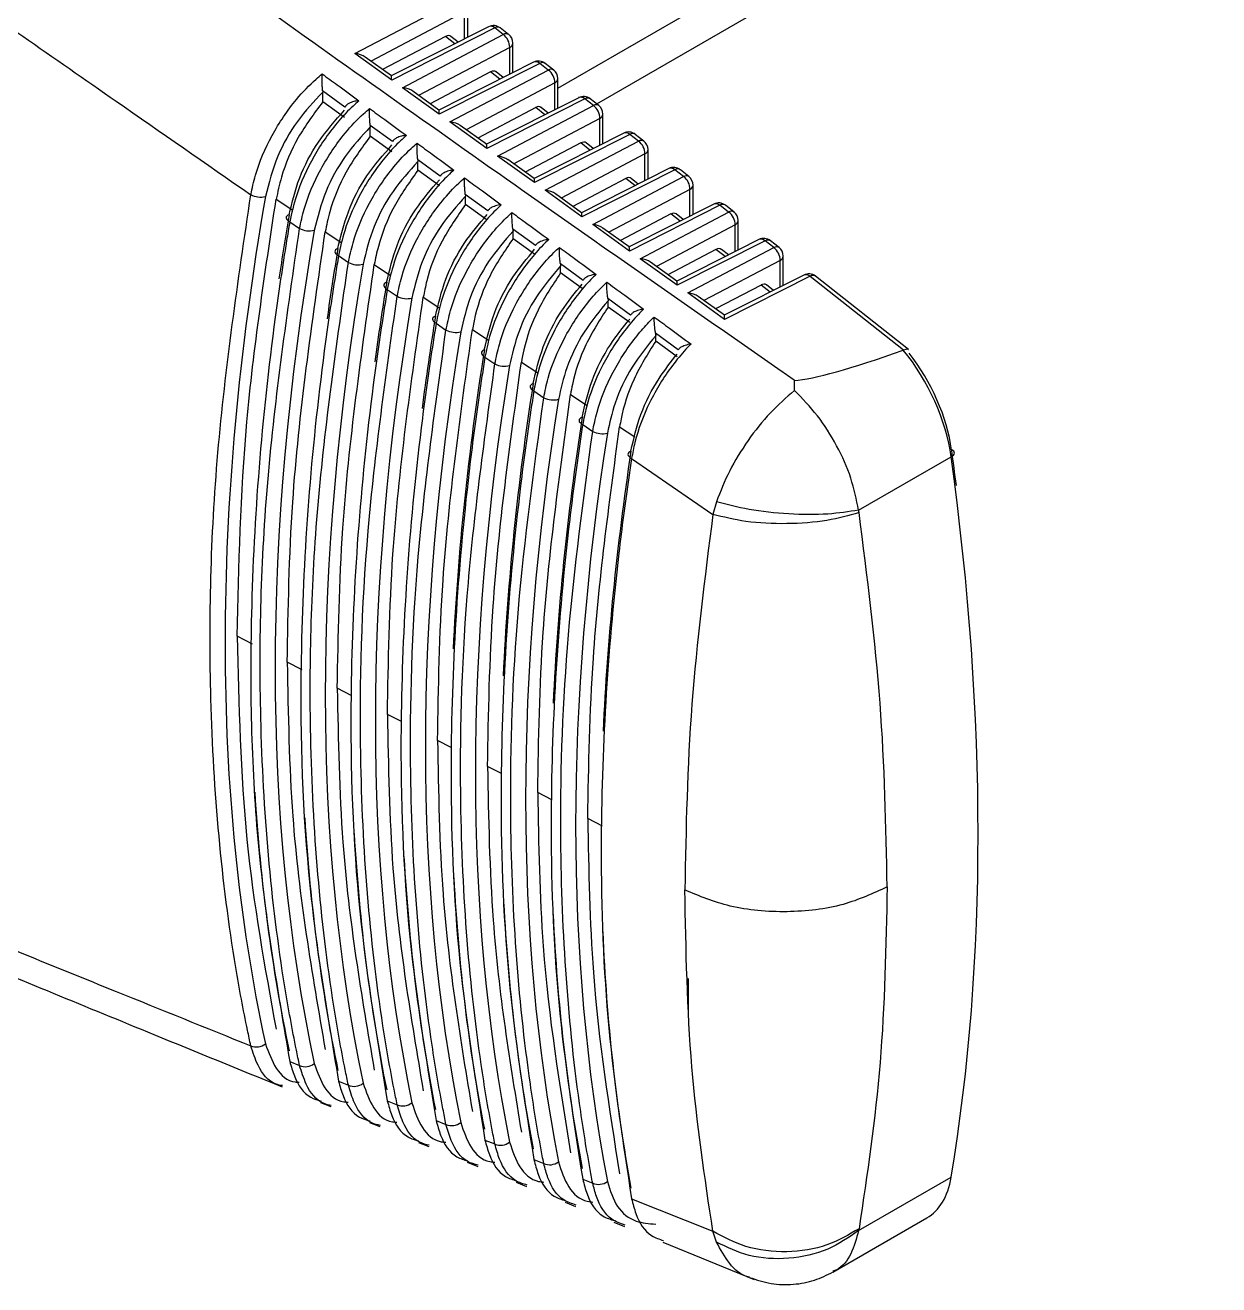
# Model space of a CAD drawing. Extents: x 16.5 to 113.1, y 4.4 to 84.5.
# Drawn here: x 29.477 to 30.578, y 8.639 to 9.8 of the extents above; entities that cross this region are included whole.
import ezdxf

# ---------------------------------------------------------------- set-up
doc = ezdxf.new("R2010")
doc.units = 0
doc.header["$MEASUREMENT"] = 0
doc.layers.add('OBJECT', color=7, linetype='CONTINUOUS')

msp = doc.modelspace()

# ---------------------------------------------------------------- linework, layer by layer
at = {"layer": 'OBJECT'}
for p, q in [((29.9684, 9.7424), (32.5784, 11.2491)), ((30.0042, 9.7278), (32.5543, 11.1999)), ((29.7813, 9.7742), (29.8765, 9.8244)), ((29.8853, 9.7892), (29.8853, 9.8166)), ((29.8824, 9.8126), (29.7962, 9.7671)), ((29.8824, 9.7877), (29.8824, 9.8126)), ((29.8649, 9.79), (29.8069, 9.7594)), ((29.9046, 9.7989), (29.8149, 9.7536)), ((29.9103, 9.7978), (29.8153, 9.7497)), ((29.8251, 9.7427), (29.9181, 9.7917)), ((29.8735, 9.7832), (29.8649, 9.79)), ((29.8765, 9.7847), (29.8698, 9.79)), ((29.9181, 9.7917), (29.9103, 9.7978)), ((29.923, 9.7917), (29.9153, 9.7979)), ((29.924, 9.7798), (29.84, 9.7356)), ((29.924, 9.755), (29.924, 9.7798)), ((29.9269, 9.7565), (29.9269, 9.7839)), ((29.8153, 9.7497), (29.7813, 9.7742)), ((29.815, 9.7536), (29.7908, 9.7709)), ((29.9064, 9.7572), (29.8507, 9.7279)), ((29.9461, 9.7662), (29.8588, 9.7221)), ((29.9518, 9.7651), (29.8591, 9.7182)), ((29.8689, 9.7111), (29.9596, 9.7589)), ((29.915, 9.7505), (29.9064, 9.7572)), ((29.918, 9.752), (29.9114, 9.7573)), ((29.9596, 9.7589), (29.9518, 9.7651)), ((29.9646, 9.759), (29.9568, 9.7651)), ((29.9655, 9.7471), (29.8839, 9.704)), ((29.9655, 9.7224), (29.9655, 9.7471)), ((29.9684, 9.7238), (29.9684, 9.7511)), ((29.7722, 9.7248), (29.7516, 9.7398)), ((29.7517, 9.7296), (29.7517, 9.7386)), ((29.8591, 9.7182), (29.8251, 9.7427)), ((29.8588, 9.722), (29.8347, 9.7394)), ((29.9876, 9.7335), (29.9026, 9.6905)), ((29.9933, 9.7324), (29.9029, 9.6867)), ((30.0012, 9.7262), (29.9933, 9.7324)), ((30.0061, 9.7263), (29.9983, 9.7324)), ((29.7717, 9.7152), (29.7517, 9.7296)), ((29.948, 9.7245), (29.8946, 9.6963)), ((29.9128, 9.6796), (30.0012, 9.7262)), ((29.9565, 9.7178), (29.948, 9.7245)), ((29.9595, 9.7193), (29.9529, 9.7245)), ((29.9029, 9.6867), (29.8689, 9.7111)), ((30.0071, 9.7144), (29.9277, 9.6725)), ((30.0071, 9.6897), (30.0071, 9.7144)), ((30.0099, 9.6911), (30.0099, 9.7184)), ((29.8161, 9.693), (29.7955, 9.7079)), ((29.7955, 9.6981), (29.7955, 9.7066)), ((29.8155, 9.6837), (29.7955, 9.6981)), ((29.9027, 9.6905), (29.8785, 9.7079)), ((30.0291, 9.7008), (29.9465, 9.659)), ((30.0348, 9.6997), (29.9468, 9.6552)), ((30.0427, 9.6935), (30.0348, 9.6997)), ((30.0477, 9.6935), (30.0398, 9.6997)), ((29.9895, 9.6918), (29.9384, 9.6648)), ((29.9566, 9.6481), (30.0427, 9.6935)), ((29.998, 9.6851), (29.9895, 9.6918)), ((30.001, 9.6866), (29.9945, 9.6918)), ((30.0515, 9.6584), (30.0515, 9.6857)), ((29.86, 9.6611), (29.8393, 9.6761)), ((29.8394, 9.6666), (29.8394, 9.6746)), ((29.9468, 9.6552), (29.9128, 9.6796)), ((29.9465, 9.659), (29.9224, 9.6764)), ((30.0486, 9.6816), (29.9715, 9.641)), ((30.0486, 9.657), (30.0486, 9.6816)), ((29.8593, 9.6522), (29.8394, 9.6666)), ((30.0706, 9.6681), (29.9903, 9.6275)), ((30.0763, 9.667), (29.9906, 9.6236)), ((30.0843, 9.6607), (30.0763, 9.667)), ((30.0892, 9.6608), (30.0813, 9.667)), ((30.031, 9.659), (29.9822, 9.6333)), ((30.0005, 9.6166), (30.0843, 9.6607)), ((30.0395, 9.6524), (30.031, 9.659)), ((30.0425, 9.6539), (30.036, 9.6591)), ((30.093, 9.6258), (30.093, 9.6529)), ((29.7088, 9.6398), (29.724, 9.6297)), ((29.9038, 9.6291), (29.8831, 9.6442)), ((29.8832, 9.635), (29.8832, 9.6426)), ((29.9906, 9.6236), (29.9566, 9.6481)), ((29.9903, 9.6275), (29.9662, 9.6448)), ((30.0902, 9.6489), (30.0154, 9.6095)), ((30.0902, 9.6243), (30.0902, 9.6489)), ((29.9032, 9.6207), (29.8832, 9.635)), ((30.1121, 9.6354), (30.0341, 9.596)), ((30.1178, 9.6343), (30.0345, 9.5921)), ((30.0443, 9.585), (30.1258, 9.628)), ((30.1258, 9.628), (30.1178, 9.6343)), ((30.1308, 9.6281), (30.1228, 9.6343)), ((29.7213, 9.6191), (29.7303, 9.6128)), ((30.0345, 9.5921), (30.0005, 9.6166)), ((30.0726, 9.6263), (30.0261, 9.6018)), ((30.1317, 9.6162), (30.0592, 9.5779)), ((30.081, 9.6197), (30.0726, 9.6263)), ((30.084, 9.6212), (30.0775, 9.6263)), ((30.1317, 9.5916), (30.1317, 9.6162)), ((30.1346, 9.5931), (30.1346, 9.6202)), ((29.754, 9.6097), (29.7692, 9.5996)), ((29.9477, 9.5971), (29.9269, 9.6123)), ((29.9271, 9.6035), (29.9271, 9.6105)), ((30.0342, 9.5959), (30.01, 9.6133)), ((29.947, 9.5892), (29.9271, 9.6035)), ((30.1141, 9.5936), (30.0699, 9.5702)), ((30.1536, 9.6027), (30.078, 9.5644)), ((30.1594, 9.6016), (30.0783, 9.5606)), ((30.0881, 9.5535), (30.1674, 9.5953)), ((30.1225, 9.587), (30.1141, 9.5936)), ((30.1256, 9.5885), (30.1191, 9.5936)), ((30.1674, 9.5953), (30.1594, 9.6016)), ((30.1723, 9.5953), (30.1643, 9.6016)), ((29.7663, 9.5879), (29.7753, 9.5816)), ((30.0783, 9.5606), (30.0443, 9.585)), ((30.078, 9.5644), (30.0539, 9.5818)), ((30.1733, 9.5834), (30.1031, 9.5464)), ((30.1733, 9.5589), (30.1733, 9.5834)), ((30.1761, 9.5604), (30.1761, 9.5875)), ((29.7992, 9.5797), (29.8143, 9.5696)), ((29.9916, 9.5651), (29.9707, 9.5804)), ((29.9709, 9.572), (29.9709, 9.5784)), ((29.9909, 9.5576), (29.9709, 9.572)), ((30.1951, 9.57), (30.1218, 9.5329)), ((30.2916, 9.5013), (30.2058, 9.5689)), ((30.1557, 9.5608), (30.1138, 9.5387)), ((30.2009, 9.5689), (30.1221, 9.5291)), ((30.164, 9.5543), (30.1557, 9.5608)), ((30.1671, 9.5558), (30.1606, 9.5609)), ((30.2009, 9.5689), (30.2871, 9.501)), ((29.8112, 9.5567), (29.8203, 9.5504)), ((29.8444, 9.5496), (29.8595, 9.5396)), ((30.0355, 9.5331), (30.0145, 9.5484)), ((30.0147, 9.5405), (30.0147, 9.5463)), ((30.1221, 9.5291), (30.0881, 9.5535)), ((30.1219, 9.5329), (30.0977, 9.5503)), ((30.0347, 9.5261), (30.0147, 9.5405)), ((29.8562, 9.5256), (29.8653, 9.5192)), ((29.8896, 9.5197), (29.9047, 9.5097)), ((30.0794, 9.501), (30.0584, 9.5164)), ((30.0586, 9.5089), (30.0586, 9.5141)), ((30.0785, 9.4946), (30.0586, 9.5089)), ((30.2871, 9.501), (30.2868, 9.5008)), ((29.9012, 9.4944), (29.9104, 9.4881)), ((29.9348, 9.4898), (29.9499, 9.4798)), ((30.1865, 9.4635), (30.1864, 9.4729)), ((29.9463, 9.4633), (29.9554, 9.4569)), ((29.9801, 9.4599), (29.9954, 9.4498)), ((29.9913, 9.4321), (30.0005, 9.4258)), ((30.0253, 9.4301), (30.0394, 9.4209)), ((30.0364, 9.401), (30.1113, 9.3493)), ((30.2456, 9.3532), (30.3309, 9.4024)), ((30.1146, 9.3609), (30.1113, 9.3493)), ((30.246, 9.351), (30.2456, 9.3532)), ((29.6869, 9.2297), (29.6728, 9.237)), ((29.7327, 9.2059), (29.719, 9.213)), ((29.7785, 9.1821), (29.7651, 9.189)), ((29.8243, 9.1583), (29.8113, 9.165)), ((29.8701, 9.1345), (29.8575, 9.141)), ((29.9166, 9.1103), (29.9036, 9.117)), ((29.963, 9.0861), (29.9498, 9.093)), ((30.0095, 9.062), (29.9959, 9.069)), ((30.0887, 8.8857), (30.0887, 8.9216)), ((29.7213, 8.8449), (29.7303, 8.8413)), ((29.7663, 8.8268), (29.7753, 8.8232)), ((29.7497, 8.8071), (29.7593, 8.8033)), ((29.8112, 8.8087), (29.8203, 8.805)), ((29.7948, 8.7888), (29.8044, 8.7849)), ((29.8562, 8.7906), (29.8653, 8.7869)), ((29.8399, 8.7704), (29.8495, 8.7665)), ((29.9012, 8.7725), (29.9104, 8.7689)), ((29.8849, 8.752), (29.8945, 8.7481)), ((29.9463, 8.7545), (29.9554, 8.7508)), ((29.93, 8.7336), (29.9396, 8.7297)), ((29.9913, 8.7364), (30.0005, 8.7327)), ((30.2456, 8.689), (30.3309, 8.7382)), ((29.9751, 8.7152), (29.9847, 8.7113)), ((30.0364, 8.7184), (30.1113, 8.6884)), ((30.2219, 8.6508), (30.3086, 8.7008)), ((30.0201, 8.6968), (30.0298, 8.6929)), ((30.1146, 8.6784), (30.1113, 8.6884)), ((30.246, 8.6908), (30.2456, 8.689)), ((30.0652, 8.6784), (30.1494, 8.6441))]:
    msp.add_line(p, q, dxfattribs=at)
at = {"layer": 'OBJECT', "flags": 128}
for points in [[(29.7207, 9.6256), (29.7195, 9.6251), (29.7186, 9.6244), (29.7181, 9.6236), (29.7179, 9.6227), (29.7182, 9.6218), (29.7189, 9.6209), (29.7199, 9.6199), (29.7213, 9.6191)], [(29.7657, 9.5945), (29.7644, 9.5939), (29.7635, 9.5932), (29.763, 9.5924), (29.7629, 9.5915), (29.7632, 9.5906), (29.7639, 9.5897), (29.7649, 9.5888), (29.7663, 9.5879)], [(29.8106, 9.5633), (29.8094, 9.5628), (29.8085, 9.5621), (29.808, 9.5612), (29.8079, 9.5604), (29.8082, 9.5594), (29.8088, 9.5585), (29.8099, 9.5576), (29.8112, 9.5567)], [(29.8556, 9.5322), (29.8544, 9.5316), (29.8535, 9.5309), (29.853, 9.5301), (29.8529, 9.5292), (29.8532, 9.5283), (29.8538, 9.5273), (29.8549, 9.5264), (29.8562, 9.5256)], [(29.9006, 9.501), (29.8994, 9.5005), (29.8985, 9.4998), (29.898, 9.4989), (29.8979, 9.498), (29.8982, 9.4971), (29.8988, 9.4962), (29.8999, 9.4952), (29.9012, 9.4944)], [(29.9457, 9.4699), (29.9444, 9.4693), (29.9436, 9.4686), (29.943, 9.4678), (29.9429, 9.4669), (29.9432, 9.466), (29.9439, 9.465), (29.9449, 9.4641), (29.9463, 9.4633)], [(29.9907, 9.4388), (29.9895, 9.4382), (29.9886, 9.4375), (29.9881, 9.4367), (29.988, 9.4358), (29.9882, 9.4348), (29.9889, 9.4339), (29.99, 9.433), (29.9913, 9.4321)], [(30.0358, 9.4077), (30.0346, 9.4071), (30.0337, 9.4064), (30.0332, 9.4056), (30.033, 9.4046), (30.0333, 9.4037), (30.034, 9.4027), (30.035, 9.4018), (30.0364, 9.401)], [(30.3309, 9.4024), (30.3321, 9.4032), (30.333, 9.404), (30.3336, 9.4049), (30.3339, 9.4058), (30.3337, 9.4067), (30.3333, 9.4075), (30.3325, 9.4082), (30.3314, 9.4088)]]:
    msp.add_lwpolyline(points, dxfattribs=at)
at = {"layer": 'OBJECT'}
for centre, radius, start, end in [((29.9091, 9.79), 0.01, 51.7639, 116.8224), ((29.9066, 9.794), 0.00536, 45.9547, 112.0925), ((29.9128, 9.794), 0.00458, 57.7585, 123.2685), ((29.9206, 9.7879), 0.00458, 57.7634, 123.2636), ((29.9091, 9.7798), 0.0149, 359.9852, 52.9408), ((29.9169, 9.7839), 0.01, 0, 51.7639), ((29.922, 9.7843), 0.00492, 294.4, 354.9528), ((29.9506, 9.7573), 0.01, 51.7639, 116.8224), ((29.9481, 9.7613), 0.00536, 45.9297, 112.119), ((29.9543, 9.7613), 0.00458, 57.7507, 123.2735), ((29.9621, 9.7551), 0.00458, 57.7615, 123.2627), ((29.9507, 9.7471), 0.0149, 359.9835, 52.9415), ((29.9584, 9.7511), 0.01, 0, 51.7639), ((29.9635, 9.7516), 0.00492, 294.3989, 354.9527), ((29.9921, 9.7246), 0.01, 51.7639, 116.8224), ((29.9896, 9.7285), 0.00536, 45.9355, 112.1132), ((29.9958, 9.7286), 0.00458, 57.7615, 123.2627), ((30.0037, 9.7224), 0.00458, 57.7594, 123.2676), ((29.9922, 9.7144), 0.0149, 359.9834, 52.9426), ((29.9999, 9.7184), 0.01, 0, 51.7639), ((30.005, 9.7188), 0.00492, 294.4, 354.9528), ((30.0336, 9.6919), 0.01, 51.7639, 116.8224), ((30.0311, 9.6958), 0.00536, 45.9472, 112.1), ((30.0373, 9.6959), 0.00458, 57.7486, 123.2784), ((30.0452, 9.6896), 0.00458, 57.7601, 123.2627), ((30.0338, 9.6816), 0.0149, 359.9835, 52.9415), ((30.0415, 9.6857), 0.01, 0, 51.7639), ((30.0466, 9.6861), 0.00492, 294.3997, 354.9519), ((30.0751, 9.6592), 0.01, 51.7639, 116.8224), ((30.0726, 9.6631), 0.00536, 45.9557, 112.093), ((30.0789, 9.6632), 0.00458, 57.7615, 123.2627), ((30.0868, 9.6569), 0.00458, 57.7594, 123.2676), ((30.0753, 9.6489), 0.0149, 359.9843, 52.9417), ((30.083, 9.6529), 0.01, 0, 51.7639), ((30.0881, 9.6534), 0.00492, 294.4, 354.9528), ((29.6944, 9.6614), 0.0195, 242.4832, 283.3558), ((30.1166, 9.6265), 0.01, 51.7639, 116.8224), ((30.1141, 9.6304), 0.00536, 45.9274, 112.1213), ((30.1204, 9.6305), 0.00458, 57.7507, 123.2735), ((30.1283, 9.6242), 0.00458, 57.7615, 123.2627), ((30.1169, 9.6162), 0.0149, 359.9828, 52.9432), ((30.1246, 9.6202), 0.01, 0, 51.7639), ((30.1297, 9.6206), 0.00492, 294.3949, 354.9579), ((29.7393, 9.6301), 0.0194, 242.5077, 283.5828), ((30.1581, 9.5938), 0.01, 51.7639, 116.8224), ((30.1556, 9.5977), 0.00536, 45.9355, 112.1132), ((30.1619, 9.5977), 0.00458, 57.7615, 123.2627), ((30.1699, 9.5914), 0.00458, 57.7486, 123.2784), ((30.1584, 9.5834), 0.0149, 359.9835, 52.9415), ((30.1661, 9.5875), 0.01, 0, 51.7639), ((29.7843, 9.5988), 0.0194, 242.5362, 283.8069), ((30.1712, 9.5879), 0.00492, 294.3989, 354.9527), ((30.1996, 9.5611), 0.01, 51.7639, 116.8224), ((30.1971, 9.5648), 0.00551, 46.9755, 111.0717), ((30.2034, 9.5649), 0.00473, 58.9325, 122.0945), ((29.8292, 9.5675), 0.0193, 242.5699, 284.0279), ((29.8742, 9.5363), 0.0192, 242.5961, 284.2537), ((29.9192, 9.505), 0.0191, 242.624, 284.4818), ((29.9642, 9.4738), 0.019, 242.6541, 284.7043), ((30.0092, 9.4426), 0.0189, 242.686, 284.9271), ((29.6906, 8.8716), 0.0132, 246.6336, 308.8045), ((29.7356, 8.8534), 0.0133, 246.6047, 308.631), ((29.7806, 8.8353), 0.0133, 246.5728, 308.4583), ((29.8256, 8.8173), 0.0133, 246.5403, 308.2841), ((29.8707, 8.7992), 0.0133, 246.5054, 308.1141), ((29.9157, 8.7811), 0.0134, 246.4762, 307.9345), ((29.9608, 8.7631), 0.0134, 246.4411, 307.7619), ((30.0059, 8.745), 0.0134, 246.4086, 307.5848)]:
    msp.add_arc(centre, radius, start, end, dxfattribs=at)
for centre, major_axis, ratio, start_param, end_param in [((29.8645, 9.7815), (0.00494, 0.00879), 0.568104, 6.194257, 7.004066), ((29.78, 9.7664), (0.0141, -0.001), 0.559485, 0.734923, 1.521949), ((29.906, 9.7488), (0.00494, 0.00879), 0.568104, 6.194257, 7.004066), ((29.814, 9.7419), (0.0009, 0.0117), 0.071971, 5.452479, 6.239505), ((29.8239, 9.7349), (0.0141, -0.001), 0.559485, 0.734923, 1.521949), ((29.8579, 9.7104), (0.0009, 0.0117), 0.071971, 5.452479, 6.239505), ((29.9475, 9.716), (0.00494, 0.00879), 0.568104, 6.194257, 7.004066), ((29.8677, 9.7033), (0.0141, -0.001), 0.559485, 0.734923, 1.521949), ((29.9017, 9.6789), (0.0009, 0.0117), 0.071971, 5.452479, 6.239505), ((29.9891, 9.6833), (0.00494, 0.00879), 0.568104, 6.194257, 7.004066), ((29.9116, 9.6718), (0.0141, -0.001), 0.559485, 0.734923, 1.521949), ((29.9456, 9.6474), (0.0009, 0.0117), 0.071971, 5.452479, 6.239505), ((30.0306, 9.6506), (0.00494, 0.00879), 0.568104, 6.194257, 7.004066), ((31.2434, 10.128), (1.1233, 1.9121), 0.582398, 2.143158, 2.577949), ((29.9554, 9.6403), (0.0141, -0.001), 0.559485, 0.734923, 1.521949), ((29.9894, 9.6158), (0.0009, 0.0117), 0.071971, 5.452479, 6.239505), ((30.0722, 9.6178), (0.00494, 0.00879), 0.568104, 6.194257, 7.004066), ((31.239, 10.1322), (1.094, 1.9283), 0.572321, 2.13731, 2.167496), ((29.9992, 9.6088), (0.0141, -0.001), 0.559485, 0.734923, 1.521949), ((31.2873, 10.1027), (1.1217, 1.9093), 0.582398, 2.146521, 2.574586), ((31.2829, 10.1069), (1.0924, 1.9255), 0.572321, 2.140675, 2.173857), ((30.0332, 9.5843), (0.0009, 0.0117), 0.071971, 5.452479, 6.239505), ((30.1137, 9.5851), (0.00494, 0.00879), 0.568104, 6.194257, 7.004066), ((30.0431, 9.5772), (0.0141, -0.001), 0.559485, 0.734923, 1.521949), ((31.3311, 10.0774), (1.12, 1.9065), 0.582398, 2.149892, 2.571215), ((31.3267, 10.0816), (1.0908, 1.9226), 0.572321, 2.144048, 2.18183), ((30.0771, 9.5528), (0.0009, 0.0117), 0.071971, 5.452479, 6.239505), ((30.1553, 9.5524), (0.00494, 0.00879), 0.568104, 6.194257, 7.004066), ((31.375, 10.0521), (1.1184, 1.9037), 0.582398, 2.153271, 2.567836), ((30.0869, 9.5457), (0.0141, -0.001), 0.559485, 0.734923, 1.521949), ((31.3705, 10.0563), (1.0892, 1.9198), 0.572321, 2.147429, 2.191507), ((30.1209, 9.5213), (0.0009, 0.0117), 0.071971, 5.452479, 6.239505), ((31.4188, 10.0268), (1.1167, 1.9009), 0.582398, 2.156658, 2.564449), ((31.4144, 10.031), (1.0876, 1.917), 0.572321, 2.150818, 2.29594), ((31.7813, 10.3183), (1.6104, 0.8416), 0.051024, 3.256373, 3.497487), ((30.2515, 9.4352), (-0.0558, 0.1063), 0.548821, 4.130778, 5.067399), ((30.2589, 9.439), (-0.0508, 0.0976), 0.546171, 4.132561, 5.054095), ((31.4626, 10.0015), (1.1151, 1.898), 0.582398, 2.160053, 2.561054), ((31.4582, 10.0057), (1.086, 1.9142), 0.572321, 2.154215, 2.296337), ((31.5065, 9.9762), (1.1135, 1.8952), 0.582398, 2.163457, 2.55765), ((31.5021, 9.9804), (1.0844, 1.9113), 0.572321, 2.15762, 2.296908), ((31.5503, 9.9508), (1.1118, 1.8924), 0.582398, 2.166868, 2.554239), ((31.5459, 9.955), (1.0828, 1.9085), 0.572321, 2.161034, 2.297801), ((28.8558, 10.025), (-1.0353, 1.9881), 0.546171, 4.115838, 4.132561), ((28.8484, 10.0211), (-1.0403, 1.9967), 0.546312, 3.768959, 4.132467), ((31.239, 10.1322), (1.094, 1.9283), 0.572321, 2.422794, 2.566341), ((31.2829, 10.1069), (1.0924, 1.9255), 0.572321, 2.422791, 2.562976), ((31.3267, 10.0816), (1.0908, 1.9226), 0.572321, 2.417411, 2.559603), ((31.3705, 10.0563), (1.0892, 1.9198), 0.572321, 2.415917, 2.556222), ((31.4144, 10.031), (1.0876, 1.917), 0.572321, 2.413472, 2.552833), ((31.4582, 10.0057), (1.086, 1.9142), 0.572321, 2.412602, 2.549436), ((31.5021, 9.9804), (1.0844, 1.9113), 0.572321, 2.405638, 2.546031), ((31.5459, 9.955), (1.0828, 1.9085), 0.572321, 2.400985, 2.542617), ((30.2515, 8.8064), (-0.0558, 0.1063), 0.548821, 3.163545, 3.76727)]:
    msp.add_ellipse(centre, major_axis=major_axis, ratio=ratio, start_param=start_param, end_param=end_param, dxfattribs=at)
for points, knots in [([(29.3891, 9.8502), (29.4465, 9.8102), (29.5451, 9.7415), (29.644, 9.6728), (29.6854, 9.644)], [0, 0, 0, 0, 0.58145, 1, 1, 1, 1]), ([(30.1864, 9.4729), (30.1823, 9.4757), (30.1618, 9.49), (30.0759, 9.5499), (29.9106, 9.6653), (29.7631, 9.77), (29.6805, 9.8287)], [0, 0, 0, 0, 0.024148, 0.120739, 0.507103, 1, 1, 1, 1]), ([(29.6854, 9.644), (29.6867, 9.65), (29.6906, 9.668), (29.7039, 9.6992), (29.7243, 9.7294), (29.7411, 9.747), (29.7493, 9.7539), (29.7511, 9.7554)], [0, 0, 0, 0, 0.1473771, 0.4444966, 0.7411547, 0.9402224, 1, 1, 1, 1]), ([(29.7511, 9.7554), (29.7558, 9.752), (29.7671, 9.7438), (29.7784, 9.7355), (29.7851, 9.7307)], [0, 0, 0, 0, 0.412558, 1, 1, 1, 1]), ([(29.7516, 9.7398), (29.7515, 9.7408), (29.7513, 9.743), (29.7511, 9.7474), (29.7511, 9.7517), (29.7511, 9.7543), (29.7511, 9.7554), (29.7511, 9.7554)], [0, 0, 0, 0, 0.192784, 0.429644, 0.749307, 0.992251, 1, 1, 1, 1]), ([(29.7517, 9.7386), (29.7436, 9.73), (29.7275, 9.7129), (29.7081, 9.6784), (29.7021, 9.6548), (29.6989, 9.6424)], [0, 0, 0, 0, 0.3208634, 0.6416822, 1, 1, 1, 1]), ([(29.7516, 9.7398), (29.7516, 9.7398), (29.7517, 9.7394), (29.7517, 9.739), (29.7517, 9.7386)], [0, 0, 0, 0, 0.020415, 1, 1, 1, 1]), ([(29.7517, 9.7296), (29.7437, 9.7189), (29.7278, 9.6976), (29.7142, 9.6654), (29.7102, 9.6466), (29.7088, 9.6398)], [0, 0, 0, 0, 0.390005, 0.779955, 1, 1, 1, 1]), ([(29.7207, 9.6256), (29.7234, 9.6369), (29.7288, 9.6595), (29.747, 9.6942), (29.7633, 9.7125), (29.7717, 9.7219)], [0, 0, 0, 0, 0.327832, 0.655734, 1, 1, 1, 1]), ([(29.7851, 9.7307), (29.7832, 9.7291), (29.7769, 9.7235), (29.7619, 9.7078), (29.7426, 9.6801), (29.7276, 9.6471), (29.7231, 9.6271), (29.7213, 9.6191)], [0, 0, 0, 0, 0.059552, 0.208065, 0.505163, 0.802607, 1, 1, 1, 1]), ([(29.7303, 9.6128), (29.7316, 9.6188), (29.7355, 9.6368), (29.7488, 9.668), (29.7689, 9.6979), (29.7852, 9.7152), (29.793, 9.7219), (29.7949, 9.7235)], [0, 0, 0, 0, 0.148954, 0.44926, 0.7491, 0.940502, 1, 1, 1, 1]), ([(29.7851, 9.7307), (29.785, 9.7307), (29.7834, 9.7306), (29.7801, 9.73), (29.7762, 9.7286), (29.7734, 9.7268), (29.7726, 9.7255), (29.7722, 9.7248)], [0, 0, 0, 0, 0.007981, 0.2991024, 0.6029171, 0.8007069, 1, 1, 1, 1]), ([(29.7955, 9.7079), (29.7954, 9.709), (29.7951, 9.7113), (29.7949, 9.7157), (29.7948, 9.7199), (29.7949, 9.7225), (29.7949, 9.7235), (29.7949, 9.7235)], [0, 0, 0, 0, 0.197186, 0.440794, 0.768921, 0.992186, 1, 1, 1, 1]), ([(29.7949, 9.7235), (29.7995, 9.7201), (29.8108, 9.7119), (29.8221, 9.7036), (29.8288, 9.6987)], [0, 0, 0, 0, 0.412524, 1, 1, 1, 1]), ([(29.7955, 9.7066), (29.7875, 9.698), (29.7715, 9.6806), (29.7526, 9.6463), (29.7469, 9.6232), (29.7439, 9.6112)], [0, 0, 0, 0, 0.324748, 0.649449, 1, 1, 1, 1]), ([(29.7955, 9.6981), (29.7877, 9.6873), (29.7719, 9.6657), (29.759, 9.634), (29.7552, 9.6159), (29.754, 9.6097)], [0, 0, 0, 0, 0.397555, 0.795054, 1, 1, 1, 1]), ([(29.8288, 9.6987), (29.827, 9.6971), (29.8207, 9.6914), (29.8059, 9.6756), (29.7867, 9.6477), (29.7722, 9.6151), (29.7679, 9.5955), (29.7663, 9.5879)], [0, 0, 0, 0, 0.059276, 0.209421, 0.509831, 0.810599, 1, 1, 1, 1]), ([(29.7955, 9.7079), (29.7955, 9.7079), (29.7955, 9.7075), (29.7955, 9.707), (29.7955, 9.7066)], [0, 0, 0, 0, 0.098574, 1, 1, 1, 1]), ([(29.8288, 9.6987), (29.8287, 9.6987), (29.8272, 9.6986), (29.824, 9.6981), (29.8202, 9.6967), (29.8173, 9.6949), (29.8165, 9.6936), (29.8161, 9.693)], [0, 0, 0, 0, 0.008059, 0.282723, 0.5938, 0.796114, 1, 1, 1, 1]), ([(29.7657, 9.5945), (29.7683, 9.6057), (29.7737, 9.6283), (29.7915, 9.6627), (29.8075, 9.6808), (29.8155, 9.6899)], [0, 0, 0, 0, 0.331872, 0.663816, 1, 1, 1, 1]), ([(29.7753, 9.5816), (29.7766, 9.5876), (29.7805, 9.6056), (29.7936, 9.6368), (29.8134, 9.6663), (29.8294, 9.6835), (29.8368, 9.69), (29.8386, 9.6916)], [0, 0, 0, 0, 0.150604, 0.454245, 0.75741, 0.940779, 1, 1, 1, 1]), ([(29.8386, 9.6916), (29.8433, 9.6882), (29.8546, 9.6799), (29.8659, 9.6716), (29.8725, 9.6668)], [0, 0, 0, 0, 0.412499, 1, 1, 1, 1]), ([(29.8393, 9.6761), (29.8392, 9.6771), (29.8389, 9.6795), (29.8387, 9.684), (29.8386, 9.6881), (29.8386, 9.6906), (29.8386, 9.6915), (29.8386, 9.6916)], [0, 0, 0, 0, 0.201833, 0.452548, 0.789383, 0.992118, 1, 1, 1, 1]), ([(29.8394, 9.6746), (29.8314, 9.6658), (29.8155, 9.6482), (29.7972, 9.6143), (29.7917, 9.5916), (29.7889, 9.58)], [0, 0, 0, 0, 0.328834, 0.657618, 1, 1, 1, 1]), ([(29.8393, 9.6761), (29.8393, 9.676), (29.8393, 9.6755), (29.8394, 9.675), (29.8394, 9.6746)], [0, 0, 0, 0, 0.161904, 1, 1, 1, 1]), ([(29.8394, 9.6666), (29.8316, 9.6556), (29.8161, 9.6338), (29.8039, 9.6027), (29.8003, 9.5852), (29.7992, 9.5797)], [0, 0, 0, 0, 0.405542, 0.811028, 1, 1, 1, 1]), ([(29.8725, 9.6668), (29.8708, 9.6652), (29.8645, 9.6594), (29.8498, 9.6434), (29.8309, 9.6153), (29.8169, 9.583), (29.8128, 9.5639), (29.8112, 9.5567)], [0, 0, 0, 0, 0.059002, 0.210856, 0.514734, 0.818981, 1, 1, 1, 1]), ([(29.8725, 9.6668), (29.8725, 9.6668), (29.8714, 9.6667), (29.8685, 9.6663), (29.8647, 9.665), (29.8614, 9.6631), (29.8604, 9.6617), (29.86, 9.6611)], [0, 0, 0, 0, 0.008151, 0.206913, 0.537757, 0.791264, 1, 1, 1, 1]), ([(29.8106, 9.5633), (29.8133, 9.5746), (29.8186, 9.5971), (29.8361, 9.6311), (29.8517, 9.649), (29.8593, 9.6579)], [0, 0, 0, 0, 0.336122, 0.672317, 1, 1, 1, 1]), ([(29.8203, 9.5504), (29.8216, 9.5564), (29.8254, 9.5744), (29.8385, 9.6056), (29.858, 9.6348), (29.8735, 9.6517), (29.8806, 9.658), (29.8823, 9.6596)], [0, 0, 0, 0, 0.1523344, 0.4594619, 0.7661097, 0.9410542, 1, 1, 1, 1]), ([(29.8823, 9.6596), (29.887, 9.6562), (29.8983, 9.6479), (29.9096, 9.6396), (29.9162, 9.6348)], [0, 0, 0, 0, 0.4124608, 1, 1, 1, 1]), ([(29.8831, 9.6442), (29.883, 9.6453), (29.8827, 9.6477), (29.8824, 9.6522), (29.8823, 9.6563), (29.8823, 9.6587), (29.8823, 9.6596), (29.8823, 9.6596)], [0, 0, 0, 0, 0.2067549, 0.4649306, 0.8107333, 0.9920503, 1, 1, 1, 1]), ([(29.6854, 8.8594), (29.6844, 8.8642), (29.6793, 8.8879), (29.6604, 8.9897), (29.6446, 9.1639), (29.6501, 9.4041), (29.6736, 9.5641), (29.6854, 9.644)], [0, 0, 0, 0, 0.0206636, 0.1033312, 0.4348087, 0.7174044, 1, 1, 1, 1]), ([(29.6728, 9.237), (29.6743, 9.3022), (29.6773, 9.4325), (29.6983, 9.5708), (29.7087, 9.6398)], [0, 0, 0, 0, 0.500491, 1, 1, 1, 1]), ([(29.8832, 9.6426), (29.8753, 9.6337), (29.8595, 9.6159), (29.8418, 9.5822), (29.8365, 9.56), (29.8339, 9.5488)], [0, 0, 0, 0, 0.333137, 0.666223, 1, 1, 1, 1]), ([(29.8831, 9.6442), (29.8831, 9.6441), (29.8832, 9.6435), (29.8832, 9.643), (29.8832, 9.6426)], [0, 0, 0, 0, 0.2142359, 1, 1, 1, 1]), ([(29.8832, 9.635), (29.8756, 9.624), (29.8602, 9.602), (29.8487, 9.5715), (29.8454, 9.5546), (29.8444, 9.5496)], [0, 0, 0, 0, 0.414011, 0.827965, 1, 1, 1, 1]), ([(29.9162, 9.6348), (29.9145, 9.6332), (29.9083, 9.6273), (29.8938, 9.6111), (29.875, 9.5828), (29.8616, 9.5509), (29.8576, 9.5323), (29.8562, 9.5256)], [0, 0, 0, 0, 0.058731, 0.212374, 0.519887, 0.827778, 1, 1, 1, 1]), ([(29.8653, 9.5192), (29.8666, 9.5252), (29.8703, 9.5432), (29.8834, 9.5744), (29.9025, 9.6033), (29.9177, 9.6199), (29.9243, 9.626), (29.9261, 9.6276)], [0, 0, 0, 0, 0.1541427, 0.4649256, 0.7752224, 0.9413264, 1, 1, 1, 1]), ([(29.9162, 9.6348), (29.9162, 9.6348), (29.9152, 9.6347), (29.9125, 9.6343), (29.9087, 9.6331), (29.9053, 9.6312), (29.9043, 9.6298), (29.9038, 9.6291)], [0, 0, 0, 0, 0.0082328, 0.187014, 0.5256428, 0.7861956, 1, 1, 1, 1]), ([(29.9261, 9.6276), (29.9307, 9.6242), (29.942, 9.6159), (29.9533, 9.6076), (29.96, 9.6027)], [0, 0, 0, 0, 0.41243, 1, 1, 1, 1]), ([(29.9269, 9.6123), (29.9268, 9.6134), (29.9265, 9.6158), (29.9262, 9.6205), (29.926, 9.6245), (29.9261, 9.6268), (29.9261, 9.6275), (29.9261, 9.6276)], [0, 0, 0, 0, 0.211945, 0.477994, 0.832959, 0.991973, 1, 1, 1, 1]), ([(29.7213, 9.6191), (29.7203, 9.6132), (29.7154, 9.5837), (29.6971, 9.4604), (29.6821, 9.2701), (29.6878, 9.04), (29.7101, 8.91), (29.7213, 8.8449)], [0, 0, 0, 0, 0.020946, 0.104745, 0.44076, 0.72038, 1, 1, 1, 1]), ([(29.8556, 9.5322), (29.8583, 9.5434), (29.8635, 9.566), (29.8808, 9.5995), (29.8959, 9.6172), (29.9032, 9.6258)], [0, 0, 0, 0, 0.340602, 0.681277, 1, 1, 1, 1]), ([(29.7303, 8.8413), (29.7294, 8.846), (29.7244, 8.8698), (29.7058, 8.9719), (29.6907, 9.1444), (29.6966, 9.3802), (29.7191, 9.5353), (29.7303, 9.6128)], [0, 0, 0, 0, 0.021019, 0.105106, 0.44228, 0.72114, 1, 1, 1, 1]), ([(29.719, 9.213), (29.7198, 9.2618), (29.7221, 9.3898), (29.7418, 9.5257), (29.754, 9.6097)], [0, 0, 0, 0, 0.38188, 1, 1, 1, 1]), ([(29.9271, 9.6105), (29.9192, 9.6015), (29.9036, 9.5835), (29.8865, 9.5501), (29.8814, 9.5283), (29.8789, 9.5177)], [0, 0, 0, 0, 0.3376753, 0.675297, 1, 1, 1, 1]), ([(29.9269, 9.6123), (29.9269, 9.6122), (29.927, 9.6116), (29.927, 9.611), (29.9271, 9.6105)], [0, 0, 0, 0, 0.257499, 1, 1, 1, 1]), ([(29.9271, 9.6035), (29.9195, 9.5924), (29.9044, 9.5701), (29.8936, 9.5403), (29.8904, 9.524), (29.8896, 9.5197)], [0, 0, 0, 0, 0.423013, 0.845962, 1, 1, 1, 1]), ([(29.9006, 9.501), (29.9032, 9.5123), (29.9084, 9.5348), (29.9254, 9.5679), (29.9401, 9.5854), (29.947, 9.5937)], [0, 0, 0, 0, 0.345326, 0.690724, 1, 1, 1, 1]), ([(29.96, 9.6027), (29.9583, 9.6011), (29.9521, 9.5952), (29.9377, 9.5788), (29.9192, 9.5503), (29.9062, 9.5189), (29.9025, 9.5007), (29.9012, 9.4944)], [0, 0, 0, 0, 0.058464, 0.213982, 0.525308, 0.837022, 1, 1, 1, 1]), ([(29.9104, 9.4881), (29.9116, 9.494), (29.9153, 9.512), (29.9283, 9.5432), (29.9471, 9.5717), (29.9618, 9.5881), (29.9681, 9.5939), (29.9698, 9.5955)], [0, 0, 0, 0, 0.1560423, 0.4706588, 0.7847806, 0.9415952, 1, 1, 1, 1]), ([(29.96, 9.6027), (29.9599, 9.6027), (29.9591, 9.6026), (29.9564, 9.6022), (29.9527, 9.6011), (29.9492, 9.5992), (29.9482, 9.5978), (29.9477, 9.5971)], [0, 0, 0, 0, 0.0083397, 0.1664076, 0.5129726, 0.7808605, 1, 1, 1, 1]), ([(29.9698, 9.5955), (29.9745, 9.5921), (29.9858, 9.5838), (29.9971, 9.5755), (30.0037, 9.5706)], [0, 0, 0, 0, 0.412395, 1, 1, 1, 1]), ([(29.9707, 9.5804), (29.9706, 9.5815), (29.9702, 9.584), (29.9699, 9.5887), (29.9698, 9.5926), (29.9698, 9.5949), (29.9698, 9.5955), (29.9698, 9.5955)], [0, 0, 0, 0, 0.217462, 0.491763, 0.856162, 0.991897, 1, 1, 1, 1]), ([(29.7663, 9.5879), (29.7653, 9.582), (29.7605, 9.5526), (29.7425, 9.4294), (29.7282, 9.2416), (29.7342, 9.0163), (29.7556, 8.89), (29.7663, 8.8268)], [0, 0, 0, 0, 0.021311, 0.106568, 0.448432, 0.724216, 1, 1, 1, 1]), ([(29.7753, 8.8232), (29.7743, 8.8279), (29.7694, 8.8518), (29.7512, 8.9541), (29.7368, 9.1249), (29.743, 9.3563), (29.7646, 9.5065), (29.7753, 9.5816)], [0, 0, 0, 0, 0.021386, 0.106942, 0.450009, 0.725004, 1, 1, 1, 1]), ([(29.7651, 9.189), (29.766, 9.2378), (29.7682, 9.3638), (29.7874, 9.4977), (29.7992, 9.5797)], [0, 0, 0, 0, 0.387367, 1, 1, 1, 1]), ([(29.9709, 9.5784), (29.9631, 9.5693), (29.9476, 9.551), (29.9311, 9.518), (29.9263, 9.4967), (29.9239, 9.4865)], [0, 0, 0, 0, 0.342466, 0.684876, 1, 1, 1, 1]), ([(29.9709, 9.572), (29.9635, 9.5607), (29.9486, 9.5383), (29.9384, 9.5091), (29.9355, 9.4935), (29.9348, 9.4898)], [0, 0, 0, 0, 0.4326, 0.86514, 1, 1, 1, 1]), ([(30.0037, 9.5706), (30.0021, 9.569), (29.996, 9.5631), (29.9817, 9.5465), (29.9634, 9.5178), (29.951, 9.4868), (29.9474, 9.469), (29.9463, 9.4633)], [0, 0, 0, 0, 0.058197, 0.215686, 0.531014, 0.846742, 1, 1, 1, 1]), ([(29.9707, 9.5804), (29.9708, 9.5802), (29.9709, 9.5795), (29.9709, 9.5789), (29.9709, 9.5784)], [0, 0, 0, 0, 0.29357, 1, 1, 1, 1]), ([(30.0037, 9.5706), (30.0037, 9.5706), (30.0029, 9.5706), (30.0004, 9.5702), (29.9967, 9.5691), (29.9932, 9.5672), (29.9921, 9.5658), (29.9916, 9.5651)], [0, 0, 0, 0, 0.008435, 0.145045, 0.499687, 0.77523, 1, 1, 1, 1]), ([(29.9457, 9.4699), (29.9482, 9.4812), (29.9534, 9.5037), (29.97, 9.5363), (29.9843, 9.5536), (29.9909, 9.5616)], [0, 0, 0, 0, 0.3503156, 0.7007065, 1, 1, 1, 1]), ([(29.9554, 9.4569), (29.9566, 9.4629), (29.9603, 9.4808), (29.9732, 9.512), (29.9917, 9.5402), (30.006, 9.5562), (30.0119, 9.5618), (30.0135, 9.5634)], [0, 0, 0, 0, 0.158036, 0.476676, 0.794816, 0.94186, 1, 1, 1, 1]), ([(30.0135, 9.5634), (30.0182, 9.56), (30.0295, 9.5517), (30.0408, 9.5434), (30.0474, 9.5385)], [0, 0, 0, 0, 0.412358, 1, 1, 1, 1]), ([(30.0145, 9.5484), (30.0144, 9.5495), (30.014, 9.5521), (30.0136, 9.5569), (30.0135, 9.5607), (30.0135, 9.5629), (30.0135, 9.5634), (30.0135, 9.5634)], [0, 0, 0, 0, 0.22327, 0.506267, 0.88029, 0.991786, 1, 1, 1, 1]), ([(29.8112, 9.5567), (29.8103, 9.5508), (29.8055, 9.5214), (29.7879, 9.3983), (29.7743, 9.2131), (29.7806, 8.9925), (29.801, 8.87), (29.8112, 8.8087)], [0, 0, 0, 0, 0.0216885, 0.1084547, 0.456373, 0.7281864, 1, 1, 1, 1]), ([(29.8203, 8.805), (29.8194, 8.8098), (29.8145, 8.8337), (29.7966, 8.9363), (29.783, 9.1054), (29.7895, 9.3325), (29.81, 9.4778), (29.8203, 9.5504)], [0, 0, 0, 0, 0.021766, 0.108843, 0.45801, 0.729005, 1, 1, 1, 1]), ([(29.8113, 9.165), (29.8122, 9.2138), (29.8143, 9.3379), (29.833, 9.4697), (29.8444, 9.5496)], [0, 0, 0, 0, 0.393082, 1, 1, 1, 1]), ([(30.0147, 9.5463), (30.007, 9.537), (29.9917, 9.5185), (29.9758, 9.4858), (29.9712, 9.4651), (29.969, 9.4554)], [0, 0, 0, 0, 0.34753, 0.695002, 1, 1, 1, 1]), ([(30.0145, 9.5484), (30.0146, 9.5482), (30.0147, 9.5475), (30.0147, 9.5468), (30.0147, 9.5463)], [0, 0, 0, 0, 0.324157, 1, 1, 1, 1]), ([(30.0147, 9.5405), (30.0074, 9.5291), (29.9928, 9.5064), (29.9833, 9.4779), (29.9806, 9.463), (29.9801, 9.4599)], [0, 0, 0, 0, 0.442846, 0.885629, 1, 1, 1, 1]), ([(30.0474, 9.5385), (30.0458, 9.5369), (30.0398, 9.5309), (30.0256, 9.5142), (30.0076, 9.4853), (29.9957, 9.4547), (29.9923, 9.4374), (29.9913, 9.4321)], [0, 0, 0, 0, 0.0579362, 0.2174947, 0.53703, 0.8569756, 1, 1, 1, 1]), ([(30.0474, 9.5385), (30.0474, 9.5385), (30.0468, 9.5384), (30.0443, 9.5381), (30.0407, 9.537), (30.0371, 9.5352), (30.036, 9.5337), (30.0355, 9.5331)], [0, 0, 0, 0, 0.008542, 0.122923, 0.485792, 0.769311, 1, 1, 1, 1]), ([(29.8562, 9.5256), (29.8553, 9.5197), (29.8506, 9.4903), (29.8333, 9.3673), (29.8205, 9.1847), (29.827, 8.9687), (29.8465, 8.85), (29.8562, 8.7906)], [0, 0, 0, 0, 0.022079, 0.110409, 0.464597, 0.732299, 1, 1, 1, 1]), ([(29.9907, 9.4388), (29.9933, 9.45), (29.9983, 9.4725), (30.0147, 9.5047), (30.0285, 9.5218), (30.0347, 9.5294)], [0, 0, 0, 0, 0.355594, 0.711265, 1, 1, 1, 1]), ([(30.0005, 9.4258), (30.0017, 9.4317), (30.0053, 9.4496), (30.0181, 9.4808), (30.0363, 9.5086), (30.0502, 9.5244), (30.0556, 9.5297), (30.0572, 9.5313)], [0, 0, 0, 0, 0.16013, 0.483001, 0.805362, 0.942124, 1, 1, 1, 1]), ([(30.0572, 9.5313), (30.0619, 9.5279), (30.0732, 9.5196), (30.0845, 9.5113), (30.0912, 9.5064)], [0, 0, 0, 0, 0.412318, 1, 1, 1, 1]), ([(30.0584, 9.5164), (30.0582, 9.5176), (30.0578, 9.5202), (30.0574, 9.525), (30.0572, 9.5288), (30.0572, 9.5309), (30.0572, 9.5313), (30.0572, 9.5313)], [0, 0, 0, 0, 0.229449, 0.521602, 0.905435, 0.991712, 1, 1, 1, 1]), ([(29.8653, 8.7869), (29.8644, 8.7917), (29.8596, 8.8157), (29.8421, 8.9186), (29.8292, 9.0859), (29.8359, 9.3086), (29.8555, 9.449), (29.8653, 9.5192)], [0, 0, 0, 0, 0.02216, 0.110812, 0.466297, 0.733148, 1, 1, 1, 1]), ([(29.8575, 9.141), (29.8583, 9.1898), (29.8605, 9.3121), (29.8787, 9.4417), (29.8896, 9.5197)], [0, 0, 0, 0, 0.399041, 1, 1, 1, 1]), ([(30.0586, 9.5141), (30.051, 9.5047), (30.0357, 9.486), (30.0205, 9.4537), (30.0161, 9.4335), (30.0141, 9.4243)], [0, 0, 0, 0, 0.352893, 0.705725, 1, 1, 1, 1]), ([(30.0584, 9.5164), (30.0584, 9.5161), (30.0585, 9.5154), (30.0586, 9.5146), (30.0586, 9.5141)], [0, 0, 0, 0, 0.349878, 1, 1, 1, 1]), ([(30.0586, 9.5089), (30.0514, 9.4975), (30.0371, 9.4746), (30.0282, 9.4468), (30.0258, 9.4325), (30.0253, 9.4301)], [0, 0, 0, 0, 0.453827, 0.90759, 1, 1, 1, 1]), ([(30.0912, 9.5064), (30.0896, 9.5048), (30.0836, 9.4987), (30.0696, 9.4818), (30.0518, 9.4527), (30.0405, 9.4226), (30.0373, 9.4058), (30.0364, 9.401)], [0, 0, 0, 0, 0.057678, 0.219413, 0.543377, 0.867765, 1, 1, 1, 1]), ([(30.0912, 9.5064), (30.0911, 9.5064), (30.0906, 9.5063), (30.0883, 9.5059), (30.0847, 9.5049), (30.0811, 9.5031), (30.0799, 9.5017), (30.0794, 9.501)], [0, 0, 0, 0, 0.008654, 0.099988, 0.471215, 0.763091, 1, 1, 1, 1]), ([(30.2871, 9.501), (30.2878, 9.5013), (30.2894, 9.5019), (30.2909, 9.5019), (30.2914, 9.5014), (30.2915, 9.5012)], [0, 0, 0, 0, 0.4113638, 0.8226332, 1, 1, 1, 1]), ([(29.9012, 9.4944), (29.9003, 9.4885), (29.8957, 9.4591), (29.8787, 9.3363), (29.8666, 9.1562), (29.8734, 8.9449), (29.892, 8.83), (29.9012, 8.7725)], [0, 0, 0, 0, 0.022484, 0.112433, 0.473119, 0.73656, 1, 1, 1, 1]), ([(29.9104, 8.7689), (29.9094, 8.7737), (29.9048, 8.7977), (29.8876, 8.9008), (29.8753, 9.0663), (29.8823, 9.2847), (29.901, 9.4203), (29.9104, 9.4881)], [0, 0, 0, 0, 0.022568, 0.112852, 0.474885, 0.737443, 1, 1, 1, 1]), ([(29.9036, 9.117), (29.9045, 9.1658), (29.9066, 9.2862), (29.9243, 9.4139), (29.9348, 9.4898)], [0, 0, 0, 0, 0.4052593, 1, 1, 1, 1]), ([(30.0358, 9.4077), (30.0383, 9.4189), (30.0433, 9.4414), (30.0594, 9.4731), (30.0727, 9.4899), (30.0785, 9.4972)], [0, 0, 0, 0, 0.361187, 0.722454, 1, 1, 1, 1]), ([(29.9463, 9.4633), (29.9454, 9.4574), (29.9408, 9.428), (29.9242, 9.3053), (29.9127, 9.1278), (29.9198, 8.9212), (29.9374, 8.81), (29.9463, 8.7545)], [0, 0, 0, 0, 0.022904, 0.114532, 0.481956, 0.740978, 1, 1, 1, 1]), ([(29.9554, 8.7508), (29.9545, 8.7556), (29.9499, 8.7797), (29.9331, 8.8831), (29.9215, 9.0468), (29.9287, 9.2608), (29.9465, 9.3915), (29.9554, 9.4569)], [0, 0, 0, 0, 0.022991, 0.114969, 0.483793, 0.741896, 1, 1, 1, 1]), ([(29.9498, 9.093), (29.9506, 9.1419), (29.9527, 9.2604), (29.97, 9.386), (29.9801, 9.4599)], [0, 0, 0, 0, 0.411755, 1, 1, 1, 1]), ([(30.1865, 9.4635), (30.1789, 9.4569), (30.1638, 9.4438), (30.1432, 9.4178), (30.1257, 9.3894), (30.1183, 9.3704), (30.1146, 9.3609)], [0, 0, 0, 0, 0.2499997, 0.4999993, 0.7500001, 1, 1, 1, 1]), ([(30.2456, 9.3532), (30.2436, 9.363), (30.2396, 9.3828), (30.2261, 9.4129), (30.2083, 9.4412), (30.1937, 9.4561), (30.1865, 9.4635)], [0, 0, 0, 0, 0.250001, 0.499999, 0.750001, 1, 1, 1, 1]), ([(29.9913, 9.4321), (29.9904, 9.4262), (29.986, 9.3969), (29.9697, 9.2743), (29.9589, 9.0994), (29.9661, 8.8974), (29.9829, 8.7901), (29.9913, 8.7364)], [0, 0, 0, 0, 0.023339, 0.116711, 0.491126, 0.745563, 1, 1, 1, 1]), ([(29.9959, 9.069), (29.9968, 9.1179), (29.9989, 9.2347), (30.0156, 9.3582), (30.0253, 9.4301)], [0, 0, 0, 0, 0.418548, 1, 1, 1, 1]), ([(30.0005, 8.7327), (29.9996, 8.7376), (29.9951, 8.7617), (29.9786, 8.8653), (29.9677, 9.0273), (29.9751, 9.2369), (29.992, 9.3628), (30.0005, 9.4258)], [0, 0, 0, 0, 0.02343, 0.117164, 0.493038, 0.746519, 1, 1, 1, 1]), ([(30.0364, 9.401), (30.0355, 9.3951), (30.0311, 9.3658), (30.0152, 9.2434), (30.005, 9.071), (30.0125, 8.8736), (30.0284, 8.7701), (30.0364, 8.7184)], [0, 0, 0, 0, 0.023792, 0.118973, 0.500647, 0.750324, 1, 1, 1, 1]), ([(30.2456, 9.3532), (30.2365, 9.3518), (30.2177, 9.3488), (30.1813, 9.3492), (30.1444, 9.3531), (30.1243, 9.3583), (30.1146, 9.3609)], [0, 0, 0, 0, 0.241561, 0.499999, 0.758437, 1, 1, 1, 1]), ([(30.1113, 9.3493), (30.1038, 9.2904), (30.0887, 9.1718), (30.0865, 9.0596), (30.0854, 9.0031)], [0, 0, 0, 0, 0.496376, 1, 1, 1, 1]), ([(30.246, 9.351), (30.2365, 9.3483), (30.217, 9.3428), (30.1794, 9.34), (30.1414, 9.3418), (30.1211, 9.3469), (30.1113, 9.3493)], [0, 0, 0, 0, 0.24117, 0.5, 0.758828, 1, 1, 1, 1]), ([(30.2719, 9.0059), (30.2708, 9.0619), (30.2686, 9.1739), (30.2535, 9.292), (30.246, 9.351)], [0, 0, 0, 0, 0.5, 1, 1, 1, 1]), ([(29.6728, 9.237), (29.6743, 9.1735), (29.6773, 9.0466), (29.6983, 8.9321), (29.7087, 8.8749)], [0, 0, 0, 0, 0.500491, 1, 1, 1, 1]), ([(29.719, 9.213), (29.7198, 9.1651), (29.7221, 9.0398), (29.7418, 8.9262), (29.754, 8.856)], [0, 0, 0, 0, 0.38188, 1, 1, 1, 1]), ([(29.7651, 9.189), (29.766, 9.1412), (29.7682, 9.0177), (29.7874, 8.9056), (29.7992, 8.837)], [0, 0, 0, 0, 0.387367, 1, 1, 1, 1]), ([(29.8113, 9.165), (29.8122, 9.1172), (29.8143, 8.9955), (29.833, 8.885), (29.8444, 8.8179)], [0, 0, 0, 0, 0.393082, 1, 1, 1, 1]), ([(29.8575, 9.141), (29.8583, 9.0932), (29.8605, 8.9734), (29.8787, 8.8644), (29.8896, 8.7988)], [0, 0, 0, 0, 0.399041, 1, 1, 1, 1]), ([(29.9036, 9.117), (29.9045, 9.0692), (29.9066, 8.9512), (29.9243, 8.8437), (29.9348, 8.7797)], [0, 0, 0, 0, 0.4052593, 1, 1, 1, 1]), ([(29.9498, 9.093), (29.9506, 9.0452), (29.9527, 8.929), (29.97, 8.8229), (29.9801, 8.7606)], [0, 0, 0, 0, 0.411755, 1, 1, 1, 1]), ([(29.9959, 9.069), (29.9968, 9.0212), (29.9989, 8.9067), (30.0156, 8.8022), (30.0253, 8.7413)], [0, 0, 0, 0, 0.418548, 1, 1, 1, 1]), ([(30.2719, 9.0059), (30.2589, 8.9999), (30.2321, 8.9874), (30.1797, 8.9812), (30.1268, 8.9858), (30.0989, 8.9975), (30.0854, 9.0031)], [0, 0, 0, 0, 0.240773, 0.5, 0.759226, 1, 1, 1, 1]), ([(30.1113, 8.6884), (30.1038, 8.7382), (30.0887, 8.8384), (30.0865, 8.948), (30.0854, 9.0031)], [0, 0, 0, 0, 0.496376, 1, 1, 1, 1]), ([(30.2719, 9.0059), (30.2708, 8.9512), (30.2686, 8.8418), (30.2535, 8.7411), (30.246, 8.6908)], [0, 0, 0, 0, 0.5, 1, 1, 1, 1]), ([(29.3891, 8.9794), (29.4465, 8.9561), (29.5451, 8.916), (29.644, 8.8761), (29.6854, 8.8594)], [0, 0, 0, 0, 0.58145, 1, 1, 1, 1]), ([(29.4109, 8.946), (29.4725, 8.9206), (29.5734, 8.879), (29.6747, 8.8377), (29.7142, 8.8217)], [0, 0, 0, 0, 0.611003, 1, 1, 1, 1]), ([(29.6989, 8.8612), (29.7018, 8.8533), (29.7075, 8.8375), (29.7197, 8.8261), (29.7288, 8.8259), (29.73, 8.8259)], [0, 0, 0, 0, 0.464518, 0.929148, 1, 1, 1, 1]), ([(29.7145, 8.8227), (29.7125, 8.823), (29.7026, 8.825), (29.6922, 8.8382), (29.6874, 8.8533), (29.6854, 8.8594)], [0, 0, 0, 0, 0.126952, 0.642673, 1, 1, 1, 1]), ([(29.7213, 8.8449), (29.7226, 8.8404), (29.7265, 8.8267), (29.7359, 8.8125), (29.7469, 8.8094), (29.7503, 8.8085)], [0, 0, 0, 0, 0.256602, 0.775133, 1, 1, 1, 1]), ([(29.7596, 8.8043), (29.7573, 8.8048), (29.7471, 8.8071), (29.7368, 8.8205), (29.7322, 8.8354), (29.7303, 8.8413)], [0, 0, 0, 0, 0.149272, 0.661864, 1, 1, 1, 1]), ([(29.7439, 8.8431), (29.7467, 8.8351), (29.7523, 8.8193), (29.7646, 8.8078), (29.7737, 8.8075), (29.775, 8.8075)], [0, 0, 0, 0, 0.4621358, 0.9243846, 1, 1, 1, 1]), ([(29.7663, 8.8268), (29.7675, 8.8223), (29.7714, 8.8085), (29.7808, 8.7942), (29.7919, 8.7911), (29.7953, 8.7901)], [0, 0, 0, 0, 0.255074, 0.770527, 1, 1, 1, 1]), ([(29.8048, 8.786), (29.8021, 8.7866), (29.7916, 8.7891), (29.7815, 8.8029), (29.777, 8.8175), (29.7753, 8.8232)], [0, 0, 0, 0, 0.171541, 0.681169, 1, 1, 1, 1]), ([(29.7889, 8.8249), (29.7917, 8.817), (29.7972, 8.801), (29.8096, 8.7895), (29.8187, 8.7891), (29.8201, 8.7891)], [0, 0, 0, 0, 0.459714, 0.919542, 1, 1, 1, 1]), ([(29.8112, 8.8087), (29.8125, 8.8041), (29.8163, 8.7903), (29.8257, 8.7759), (29.8369, 8.7727), (29.8404, 8.7717)], [0, 0, 0, 0, 0.253623, 0.766148, 1, 1, 1, 1]), ([(29.8499, 8.7677), (29.8469, 8.7684), (29.8361, 8.7712), (29.8261, 8.7853), (29.8219, 8.7997), (29.8203, 8.805)], [0, 0, 0, 0, 0.19379, 0.700613, 1, 1, 1, 1]), ([(29.8339, 8.8068), (29.8366, 8.7988), (29.8421, 8.7827), (29.8545, 8.7713), (29.8637, 8.7707), (29.8652, 8.7706)], [0, 0, 0, 0, 0.457255, 0.914621, 1, 1, 1, 1]), ([(29.8562, 8.7906), (29.8575, 8.786), (29.8612, 8.7722), (29.8707, 8.7576), (29.8819, 8.7543), (29.8855, 8.7533)], [0, 0, 0, 0, 0.252246, 0.761997, 1, 1, 1, 1]), ([(29.895, 8.7493), (29.8917, 8.7502), (29.8807, 8.7533), (29.8708, 8.7677), (29.8668, 8.7819), (29.8653, 8.7869)], [0, 0, 0, 0, 0.216054, 0.720221, 1, 1, 1, 1]), ([(29.8789, 8.7887), (29.8816, 8.7806), (29.887, 8.7645), (29.8995, 8.753), (29.9088, 8.7523), (29.9103, 8.7522)], [0, 0, 0, 0, 0.45475, 0.909607, 1, 1, 1, 1]), ([(29.9012, 8.7725), (29.9025, 8.7679), (29.9062, 8.7541), (29.9156, 8.7394), (29.9269, 8.736), (29.9305, 8.7349)], [0, 0, 0, 0, 0.250942, 0.758055, 1, 1, 1, 1]), ([(29.9402, 8.731), (29.9365, 8.7321), (29.9252, 8.7355), (29.9155, 8.7501), (29.9117, 8.7641), (29.9104, 8.7689)], [0, 0, 0, 0, 0.238362, 0.74002, 1, 1, 1, 1]), ([(29.9239, 8.7706), (29.9266, 8.7625), (29.932, 8.7463), (29.9445, 8.7348), (29.9538, 8.734), (29.9555, 8.7338)], [0, 0, 0, 0, 0.452194, 0.9045, 1, 1, 1, 1]), ([(29.9463, 8.7545), (29.9475, 8.7499), (29.9512, 8.7359), (29.9606, 8.7211), (29.9719, 8.7177), (29.9756, 8.7166)], [0, 0, 0, 0, 0.249706, 0.754326, 1, 1, 1, 1]), ([(29.9853, 8.7126), (29.9813, 8.7139), (29.9697, 8.7176), (29.9602, 8.7326), (29.9566, 8.7463), (29.9554, 8.7508)], [0, 0, 0, 0, 0.260748, 0.760034, 1, 1, 1, 1]), ([(29.969, 8.7525), (29.9716, 8.7443), (29.9769, 8.728), (29.9896, 8.7165), (29.9989, 8.7156), (30.0006, 8.7154)], [0, 0, 0, 0, 0.449589, 0.899288, 1, 1, 1, 1]), ([(29.9913, 8.7364), (29.9925, 8.7318), (29.9961, 8.7178), (30.0056, 8.7029), (30.0169, 8.6994), (30.0207, 8.6982)], [0, 0, 0, 0, 0.248533, 0.7508, 1, 1, 1, 1]), ([(30.0141, 8.7344), (30.0166, 8.7261), (30.0218, 8.7095), (30.0384, 8.6965), (30.0523, 8.6955), (30.0586, 8.695)], [0, 0, 0, 0, 0.356146, 0.712375, 1, 1, 1, 1]), ([(30.0304, 8.6942), (30.0261, 8.6957), (30.0143, 8.6998), (30.005, 8.7151), (30.0016, 8.7286), (30.0005, 8.7327)], [0, 0, 0, 0, 0.283238, 0.780289, 1, 1, 1, 1]), ([(30.0364, 8.7184), (30.0376, 8.7137), (30.0411, 8.6997), (30.0506, 8.6847), (30.062, 8.6811), (30.0658, 8.6799)], [0, 0, 0, 0, 0.247431, 0.747465, 1, 1, 1, 1]), ([(30.246, 8.6908), (30.2365, 8.6852), (30.217, 8.6736), (30.1794, 8.6679), (30.1414, 8.6722), (30.1211, 8.6831), (30.1113, 8.6884)], [0, 0, 0, 0, 0.24117, 0.5, 0.758828, 1, 1, 1, 1]), ([(30.2456, 8.689), (30.2365, 8.6827), (30.2177, 8.6698), (30.1813, 8.6619), (30.1444, 8.6639), (30.1243, 8.6737), (30.1146, 8.6784)], [0, 0, 0, 0, 0.24156, 0.499999, 0.758437, 1, 1, 1, 1]), ([(30.2456, 8.689), (30.2436, 8.6816), (30.2394, 8.6668), (30.2302, 8.6546), (30.223, 8.652), (30.2218, 8.6516)], [0, 0, 0, 0, 0.4544435, 0.9088831, 1, 1, 1, 1]), ([(30.145, 8.6462), (30.1446, 8.6462), (30.1373, 8.6476), (30.1259, 8.6578), (30.1184, 8.6716), (30.1146, 8.6784)], [0, 0, 0, 0, 0.031599, 0.5158, 1, 1, 1, 1]), ([(30.145, 8.6459), (30.1515, 8.6437), (30.1647, 8.6394), (30.1853, 8.6389), (30.2049, 8.6424), (30.2165, 8.6481), (30.2221, 8.6509)], [0, 0, 0, 0, 0.258967, 0.516542, 0.765563, 1, 1, 1, 1])]:
    msp.add_open_spline(points, degree=3, knots=knots, dxfattribs=at)

doc.saveas('drawing.dxf')
